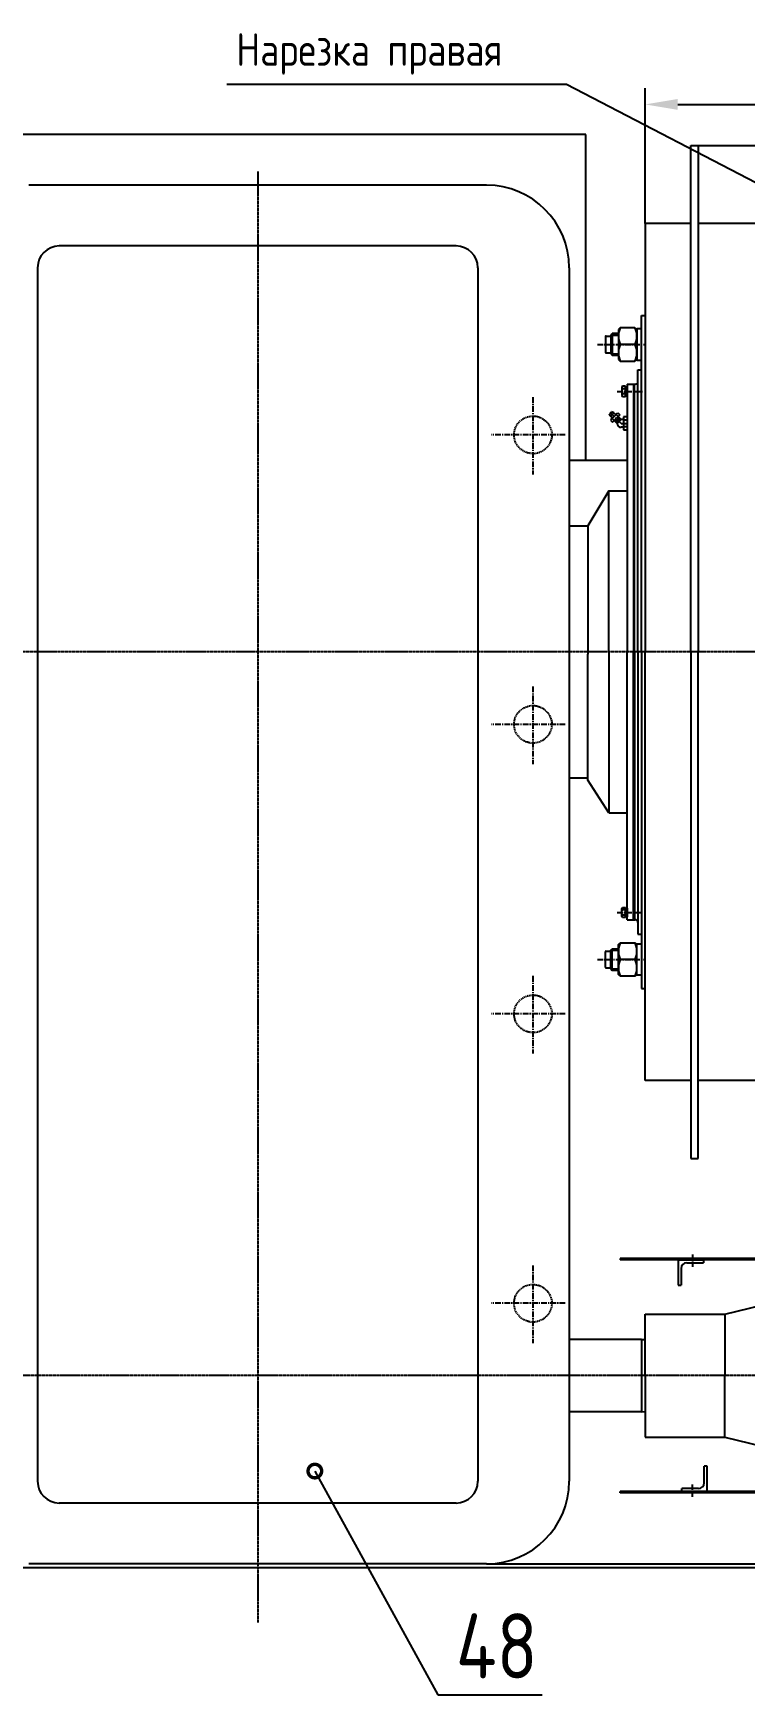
# Model space of a CAD drawing. Header units: millimetres. Extents: x -25976 to -4798, y -663 to 15440.
# Drawn here: x -13651 to -12669, y 10875 to 13171 of the extents above; entities that cross this region are included whole.
import ezdxf

# ---------------------------------------------------------------- set-up
doc = ezdxf.new("R2010")
doc.units = ezdxf.units.MM
doc.header["$LTSCALE"] = 0.25
doc.linetypes.add('CENTER', pattern=[50.8, 31.75, -6.35, 6.35, -6.35])
doc.linetypes.add('HIDDEN', pattern=[9.525, 6.35, -3.175])
for name, color, linetype in [('Cen', 5, 'CENTER'), ('Cont', 6, 'Continuous'), ('Dim', 7, 'Continuous'), ('Hide', 2, 'HIDDEN'), ('Red', 1, 'Continuous'), ('Text', 3, 'Continuous')]:
    doc.layers.add(name, color=color, linetype=linetype)
doc.styles.add('Style1', font='romans.shx', dxfattribs={"width": 0.8})
doc.dimstyles.new('LIN15', dxfattribs={"dimscale": 15, "dimtxt": 3, "dimasz": 3, "dimexe": 1.5, "dimexo": 0, "dimgap": 1.5, "dimtad": 1, "dimdec": 0, "dimzin": 13, "dimdsep": 46, "dimtxsty": 'Style1', "dimcen": 0, "dimclrt": 3, "dimadec": 0, "dimazin": 0, "dimtfac": 1, "dimtdec": 0, "dimtmove": 0, "dimatfit": 3, "dimfxl": 1, "dimtolj": 1, "dimtzin": 13, "dimarcsym": 0})
doc.dimstyles.new('Poz15', dxfattribs={"dimscale": 15, "dimtxt": 6, "dimasz": 2.5, "dimexe": 1.25, "dimexo": 0, "dimgap": 1.5, "dimtad": 2, "dimtoh": 1, "dimtxsty": 'Style1', "dimblk": 'DOTSMALL', "dimcen": 2.5, "dimclrt": 6, "dimadec": 0, "dimazin": 0, "dimtfac": 1, "dimtmove": 0, "dimatfit": 3, "dimldrblk": 'DOTSMALL', "dimfxl": 1, "dimarcsym": 0})

# ---------------------------------------------------------------- blocks, each defined once
blk = doc.blocks.new('80350100000500100000112982')
at = {"ltscale": 0.0186}
for p, q in [((-6.5, 7.1), (-7.3, 5.7)), ((-7.3, 5.7), (-7.3, -5.7)), ((-6.5, 3.5), (-7.3, 4.9)), ((-2, 7.1), (-6.5, 7.1)), ((-2, 3.5), (-6.5, 3.5)), ((-2, -7.1), (-2, 7.1)), ((-2, 6.1), (-2, -6.1)), ((0, 6.1), (-2, 6.1)), ((-2, 0), (0, 0.7)), ((0, 0), (-2, -0.7)), ((0, -6.1), (0, 6.1)), ((-6.5, -3.5), (-7.3, -4.9)), ((-7.3, -5.7), (-6.5, -7.1)), ((-2, -3.5), (-6.5, -3.5)), ((-6.5, -7.1), (-2, -7.1)), ((-2, -6.1), (0, -6.1))]:
    blk.add_line(p, q, dxfattribs=at)
blk.add_arc((1.1, 0), 8.44, 155.1221, 204.8779, dxfattribs=at)
blk = doc.blocks.new('*D201')
at = {"layer": 'Dim', "color": 0, "lineweight": -2, "transparency": 16777216}
for p, q in [((-12806.3, 12908.3), (-12806.3, 13095.4)), ((-12106.3, 12908.3), (-12106.3, 13095.4)), ((-12761.3, 13072.9), (-12151.3, 13072.9))]:
    blk.add_line(p, q, dxfattribs=at)
at = {"layer": 'Dim', "color": 0, "transparency": 16777216}
for points in [[(-12761.3, 13080.4), (-12761.3, 13065.4), (-12806.3, 13072.9)], [(-12151.3, 13080.4), (-12151.3, 13065.4), (-12106.3, 13072.9)]]:
    blk.add_solid(points, dxfattribs=at)
at = {"layer": 'Dim', "color": 3, "transparency": 16777216, "insert": (-12427.2, 13117.9), "char_height": 45, "attachment_point": 5, "style": 'Style1'}
blk.add_mtext('\\A1;700', dxfattribs=at)
blk = doc.blocks.new('_DotSmall')
at = {"color": 0, "linetype": 'ByBlock', "const_width": 0.5}
blk.add_lwpolyline([(-0.0625, 0, 1), (0.0625, 0, 1)], format="xyb", close=True, dxfattribs=at)
blk = doc.blocks.new('*D219')
at = {"layer": 'Dim', "color": 0, "lineweight": -2, "transparency": 16777216}
for p, q in [((-12733.3, 13016.3), (-11179.9, 13016.3)), ((-11202.4, 11101.3), (-11202.4, 12971.3)), ((-13025.3, 11056.3), (-11179.9, 11056.3))]:
    blk.add_line(p, q, dxfattribs=at)
at = {"layer": 'Dim', "color": 0, "transparency": 16777216}
for points in [[(-11209.9, 12971.3), (-11194.9, 12971.3), (-11202.4, 13016.3)], [(-11209.9, 11101.3), (-11194.9, 11101.3), (-11202.4, 11056.3)]]:
    blk.add_solid(points, dxfattribs=at)
at = {"layer": 'Dim', "color": 3, "transparency": 16777216, "insert": (-11247.4, 12036.3), "char_height": 45, "attachment_point": 5, "rotation": 90, "style": 'Style1'}
blk.add_mtext('\\A1;1960', dxfattribs=at)

msp = doc.modelspace()

# ---------------------------------------------------------------- linework, layer by layer
at = {"layer": 'Cen', "ltscale": 0.2}
for p, q in [((-13341.27152, 12980.35588), (-13341.27152, 10975.12226)), ((-12562.15558, 12316.26959), (-16556.63972, 12316.26959)), ((-11697.27629, 11316.26959), (-16707.17236, 11316.26959))]:
    msp.add_line(p, q, dxfattribs=at)
at = {"layer": 'Cen'}
for p, q in [((-12872.33269, 12741.26959), (-12806.26551, 12741.26959)), ((-12845.18789, 12676.26959), (-12809.85018, 12676.26959)), ((-12961.27152, 12668.6065), (-12961.27152, 12561.29697)), ((-12839.53318, 12632.0491), (-12855.0276, 12647.64054)), ((-12916.63698, 12616.26959), (-13018.58385, 12616.26959)), ((-12961.27152, 12268.6065), (-12961.27152, 12161.29697)), ((-12916.63698, 12216.26959), (-13018.58385, 12216.26959)), ((-12845.18789, 11956.26628), (-12809.85018, 11956.26628)), ((-12872.33269, 11891.26628), (-12806.26551, 11891.26628)), ((-12961.27152, 11868.6065), (-12961.27152, 11761.29697)), ((-12916.63698, 11816.26959), (-13018.58385, 11816.26959)), ((-12740.8363, 11483.7501), (-12740.8363, 11466.79685)), ((-12961.27152, 11468.6065), (-12961.27152, 11361.29697)), ((-12916.63698, 11416.26959), (-13018.58385, 11416.26959)), ((-12740.8363, 11148.78909), (-12740.8363, 11165.74234))]:
    msp.add_line(p, q, dxfattribs=at)
at = {"layer": 'Cen', "ltscale": 50}
msp.add_line((-12839.53318, 12632.0491), (-12831.27158, 12632.0491), dxfattribs=at)
at = {"layer": 'Cont'}
for p, q in [((-12743.32885, 12316.26794), (-12743.32885, 13016.26591)), ((-12743.32885, 13016.26591), (-12733.32885, 13016.26591)), ((-12733.32885, 13016.26591), (-12733.33242, 12316.26794)), ((-13025.27152, 12961.26959), (-13657.27152, 12961.26959)), ((-12743.32885, 12908.26614), (-12806.27158, 12908.2663)), ((-12806.27158, 12908.26591), (-12806.25008, 12316.26794)), ((-12106.27184, 12908.26651), (-12733.3294, 12908.2646)), ((-13067.27152, 12877.26959), (-13615.27152, 12877.26959)), ((-13645.27152, 12847.26959), (-13645.27152, 11170.26959)), ((-13037.27152, 12847.26959), (-13037.27152, 11170.26959)), ((-12911.27152, 12847.26959), (-12911.27152, 11170.26959)), ((-12811.27158, 12781.26959), (-12806.26697, 12781.26959)), ((-12811.27158, 12316.26794), (-12811.27158, 12781.26959)), ((-12853.77156, 12754.26959), (-12851.77156, 12756.26959)), ((-12853.77156, 12728.26959), (-12851.77156, 12726.26959)), ((-12816.27158, 12706.26959), (-12811.27158, 12706.26959)), ((-12816.27158, 12316.26794), (-12816.27158, 12706.26959)), ((-12831.27158, 12686.26959), (-12831.27158, 12316.26794)), ((-12831.27158, 12686.26959), (-12820.27158, 12686.26959)), ((-12831.27158, 12686.26959), (-12820.27158, 12686.26959)), ((-12822.27158, 12686.26959), (-12822.27158, 12676.26959)), ((-12822.27158, 12676.26959), (-12822.27158, 12316.26794)), ((-12821.27158, 12676.26959), (-12821.27158, 12686.26959)), ((-12821.27158, 12316.26794), (-12821.27158, 12676.26959)), ((-12854.10894, 12646.75207), (-12855.52316, 12645.33786)), ((-12854.35643, 12642.26195), (-12855.52316, 12645.33786)), ((-12854.35643, 12642.26195), (-12852.02622, 12644.59216)), ((-12854.17207, 12646.68894), (-12852.75786, 12648.10316)), ((-12849.22233, 12641.7392), (-12854.17207, 12636.78945)), ((-12854.17207, 12636.78945), (-12851.34365, 12633.96102)), ((-12849.68195, 12646.93643), (-12852.75786, 12648.10316)), ((-12852.05075, 12644.56762), (-12852.00974, 12644.60863)), ((-12851.98762, 12644.63075), (-12852.02863, 12644.58974)), ((-12849.68195, 12646.93643), (-12852.01216, 12644.60622)), ((-12851.86738, 12639.09414), (-12849.03895, 12636.26571)), ((-12851.34365, 12633.96102), (-12846.3939, 12638.91077)), ((-12849.22233, 12641.7392), (-12844.27258, 12646.68894)), ((-12845.17638, 12632.19325), (-12849.1439, 12636.16077)), ((-12842.56254, 12640.57941), (-12848.06254, 12635.07941)), ((-12843.98038, 12633.38926), (-12846.86653, 12636.27541)), ((-12846.57727, 12644.38425), (-12843.74884, 12641.55582)), ((-12841.44415, 12643.86052), (-12846.3939, 12638.91077)), ((-12845.17638, 12632.19325), (-12842.42638, 12634.94325)), ((-12844.27258, 12646.68894), (-12841.44415, 12643.86052)), ((-12840.898, 12636.47163), (-12843.78416, 12639.35779)), ((-12839.67638, 12637.69325), (-12843.6439, 12641.66077)), ((-12842.42638, 12634.94325), (-12839.67638, 12637.69325)), ((-12842.42638, 12634.94325), (-12842.42638, 12634.94325)), ((-12836.27158, 12637.69325), (-12839.67638, 12637.69325)), ((-12836.27158, 12641.19325), (-12836.27158, 12623.19325)), ((-12831.27158, 12641.19325), (-12836.27158, 12641.19325)), ((-12836.27158, 12637.19325), (-12831.27158, 12637.19325)), ((-12836.27158, 12626.69325), (-12839.67638, 12626.69325)), ((-12831.27158, 12627.19325), (-12836.27158, 12627.19325)), ((-12836.27158, 12623.19325), (-12831.27158, 12623.19325)), ((-12856.27152, 12538.76959), (-12885.5349, 12490.39751)), ((-12856.27152, 12538.76959), (-12831.27158, 12538.76959)), ((-12856.27152, 12316.26794), (-12856.27152, 12538.76959)), ((-12911.27152, 12490.39751), (-12885.5349, 12490.39751)), ((-12885.5349, 12490.39751), (-12885.5349, 12313.33525)), ((-12885.5349, 12139.20734), (-12885.5349, 12313.33525)), ((-12856.27152, 12316.26794), (-12856.27152, 12093.76628)), ((-12831.27158, 11946.26628), (-12831.27158, 12316.26794)), ((-12822.27158, 11956.26628), (-12822.27158, 12316.26794)), ((-12821.27158, 12316.26794), (-12821.27158, 11956.26628)), ((-12816.27158, 12316.26794), (-12816.27158, 11926.26628)), ((-12811.27158, 12316.26794), (-12811.27158, 11851.26628)), ((-12806.27158, 11724.26997), (-12806.25008, 12316.26794)), ((-12743.32885, 12316.26794), (-12743.32885, 11616.26591)), ((-12733.32885, 11616.26591), (-12733.33242, 12316.26794)), ((-12911.27152, 12142.14168), (-12885.5349, 12142.14168)), ((-12856.27152, 12093.76959), (-12885.5349, 12139.20734)), ((-12856.27152, 12093.76628), (-12831.27158, 12093.76628)), ((-12831.27158, 11946.26628), (-12820.27158, 11946.26628)), ((-12831.27158, 11946.26628), (-12820.27158, 11946.26628)), ((-12822.27158, 11946.26628), (-12822.27158, 11956.26628)), ((-12821.27158, 11956.26628), (-12821.27158, 11946.26628)), ((-12816.27158, 11926.26628), (-12811.27158, 11926.26628)), ((-12853.77156, 11904.26628), (-12851.77156, 11906.26628)), ((-12853.77156, 11878.26628), (-12851.77156, 11876.26628)), ((-12811.27158, 11851.26628), (-12806.26697, 11851.26628)), ((-12743.32885, 11724.26565), (-12806.27158, 11724.26552)), ((-12106.27184, 11724.26703), (-12733.3294, 11724.26568)), ((-12743.32885, 11616.26591), (-12733.32885, 11616.26591)), ((-12040.83609, 11478.26959), (-12840.83609, 11478.26959)), ((-12840.83609, 11478.26959), (-12840.83609, 11476.26959)), ((-12040.83609, 11476.26959), (-12840.83609, 11476.26959)), ((-12760.8363, 11476.26959), (-12760.8363, 11441.26959)), ((-12760.8363, 11476.26959), (-12725.8363, 11476.26959)), ((-12756.8363, 11464.26959), (-12756.8363, 11441.26959)), ((-12748.8363, 11472.26959), (-12725.8363, 11472.26959)), ((-12725.8363, 11476.26959), (-12725.8363, 11472.26959)), ((-12760.8363, 11441.26959), (-12756.8363, 11441.26959)), ((-12696.27152, 11401.26959), (-12626.27152, 11418.26959)), ((-12806.27152, 11316.26959), (-12806.27152, 11401.26959)), ((-12806.27152, 11401.26959), (-12696.27152, 11401.26959)), ((-12696.27152, 11401.26959), (-12696.27152, 11316.26959)), ((-12811.27152, 11366.27087), (-12911.27152, 11366.27087)), ((-12811.27152, 11366.27087), (-12911.27152, 11366.27087)), ((-12811.27152, 11366.27087), (-12811.27152, 11266.26832)), ((-12811.27152, 11366.27087), (-12811.27152, 11266.26832)), ((-12811.27152, 11366.26959), (-12806.27152, 11366.01959)), ((-12806.27152, 11316.26959), (-12806.27152, 11231.26959)), ((-12696.27152, 11231.26959), (-12696.27152, 11316.26959)), ((-12811.27152, 11266.26832), (-12911.27152, 11266.26832)), ((-12811.27152, 11266.26832), (-12911.27152, 11266.26832)), ((-12811.27152, 11266.26959), (-12806.27152, 11266.51959)), ((-12806.27152, 11231.26959), (-12696.27152, 11231.26959)), ((-12696.27152, 11231.26959), (-12626.27152, 11214.26959)), ((-12724.8363, 11168.26959), (-12724.8363, 11191.26959)), ((-12720.8363, 11191.26959), (-12724.8363, 11191.26959)), ((-12720.8363, 11156.26959), (-12720.8363, 11191.26959)), ((-12732.8363, 11160.26959), (-12755.8363, 11160.26959)), ((-12755.8363, 11156.26959), (-12755.8363, 11160.26959)), ((-13067.27152, 11140.26959), (-13615.27152, 11140.26959)), ((-12040.83609, 11156.26959), (-12840.8363, 11156.26959)), ((-12840.8363, 11154.26959), (-12840.8363, 11156.26959)), ((-12040.83609, 11154.26959), (-12840.8363, 11154.26959)), ((-12720.8363, 11156.26959), (-12755.8363, 11156.26959)), ((-13025.27152, 11056.26959), (-13657.27152, 11056.26959))]:
    msp.add_line(p, q, dxfattribs=at)
at = {"layer": 'Cont', "linetype": 'Continuous'}
for p, q in [((-12861.27156, 12751.76959), (-12861.27156, 12730.76959)), ((-12853.77156, 12754.26959), (-12853.77156, 12728.26959)), ((-12843.37158, 12756.26959), (-12851.77156, 12756.26959)), ((-12851.77156, 12756.26959), (-12851.77156, 12726.26959)), ((-12840.62916, 12764.26959), (-12843.37158, 12761.96959)), ((-12843.37158, 12761.96959), (-12843.37158, 12720.56959)), ((-12820.51399, 12764.26959), (-12840.62916, 12764.26959)), ((-12817.77158, 12761.96959), (-12820.51399, 12764.26959)), ((-12817.77158, 12763.01959), (-12817.77158, 12719.51959)), ((-12811.27158, 12763.01959), (-12817.77158, 12763.01959)), ((-12817.77158, 12761.96959), (-12817.77158, 12720.56959)), ((-12851.77156, 12726.26959), (-12843.37158, 12726.26959)), ((-12843.37158, 12720.56959), (-12840.62916, 12718.26959)), ((-12820.51399, 12741.26959), (-12840.62916, 12741.26959)), ((-12820.51399, 12718.26959), (-12817.77158, 12720.56959)), ((-12840.62916, 12718.26959), (-12820.51399, 12718.26959)), ((-12817.77158, 12719.51959), (-12811.27158, 12719.51959)), ((-12861.27156, 11880.76628), (-12861.27156, 11901.76628)), ((-12853.77156, 11878.26628), (-12853.77156, 11904.26628)), ((-12851.77156, 11906.26628), (-12843.37158, 11906.26628)), ((-12851.77156, 11876.26628), (-12851.77156, 11906.26628)), ((-12843.37158, 11911.96628), (-12840.62916, 11914.26628)), ((-12843.37158, 11870.56628), (-12843.37158, 11911.96628)), ((-12840.62916, 11914.26628), (-12820.51399, 11914.26628)), ((-12820.51399, 11914.26628), (-12817.77158, 11911.96628)), ((-12817.77158, 11913.01628), (-12811.27158, 11913.01628)), ((-12817.77158, 11869.51628), (-12817.77158, 11913.01628)), ((-12817.77158, 11870.56628), (-12817.77158, 11911.96628)), ((-12843.37158, 11876.26628), (-12851.77156, 11876.26628)), ((-12840.62916, 11868.26628), (-12843.37158, 11870.56628)), ((-12820.51399, 11891.26628), (-12840.62916, 11891.26628)), ((-12817.77158, 11870.56628), (-12820.51399, 11868.26628)), ((-12820.51399, 11868.26628), (-12840.62916, 11868.26628)), ((-12811.27158, 11869.51628), (-12817.77158, 11869.51628))]:
    msp.add_line(p, q, dxfattribs=at)
at = {"layer": 'Cont', "linetype": 'CENTER'}
for p, q in [((-12860.27156, 12752.76959), (-12854.77156, 12752.76959)), ((-12860.27156, 12729.76959), (-12854.77156, 12729.76959)), ((-12860.27156, 11902.76628), (-12854.77156, 11902.76628)), ((-12860.27156, 11879.76628), (-12854.77156, 11879.76628))]:
    msp.add_line(p, q, dxfattribs=at)
at = {"layer": 'Cont', "color": 1, "linetype": 'Continuous'}
for p, q in [((-12853.77156, 12754.26959), (-12843.37158, 12754.26959)), ((-12853.77156, 12728.26959), (-12843.37158, 12728.26959)), ((-12853.77156, 11904.26628), (-12843.37158, 11904.26628)), ((-12853.77156, 11878.26628), (-12843.37158, 11878.26628))]:
    msp.add_line(p, q, dxfattribs=at)
at = {"layer": 'Cont'}
for centre, radius, start, end in [((-13025.27152, 12847.26959), 114, 0, 90), ((-13615.27152, 12847.26959), 30, 90, 180), ((-13067.27152, 12847.26959), 30, 0, 90), ((-12860.27156, 12751.76959), 1, 90, 180), ((-12854.77156, 12753.76959), 1, 270, 0), ((-12860.27156, 12730.76959), 1, 180, 270), ((-12854.77156, 12728.76959), 1, 0, 90), ((-12820.27158, 12690.26959), 4, 270, 0), ((-12853.45349, 12646.06198), 1.25, 94.56611685, 175.43388315), ((-12854.90865, 12639.72045), 2.6008, 311.7827668, 77.74111739), ((-12847.14045, 12647.48866), 2.6008, 192.25888261, 318.2172332), ((-12839.67638, 12632.19325), 5.5, 180, 270), ((-12820.27158, 11942.26628), 4, 0, 90), ((-12860.27156, 11901.76628), 1, 90, 180), ((-12854.77156, 11903.76628), 1, 270, 0), ((-12860.27156, 11880.76628), 1, 180, 270), ((-12854.77156, 11878.76628), 1, 0, 90), ((-12748.8363, 11464.26959), 8, 90, 180), ((-13615.27152, 11170.26959), 30, 180, 270), ((-13067.27152, 11170.26959), 30, 270, 0), ((-13025.27152, 11170.26959), 114, 270, 0), ((-12732.8363, 11168.26959), 8, 270, 0)]:
    msp.add_arc(centre, radius, start, end, dxfattribs=at)
at = {"layer": 'Cont', "linetype": 'Continuous'}
for centre, start, end in [((-12817.8884, 12752.76959), 153.1742845, 206.8257155), ((-12843.25476, 12752.76959), 333.1742845, 26.8257155), ((-12817.8884, 12729.76959), 153.1742845, 206.8257155), ((-12843.25476, 12729.76959), 333.1742845, 26.8257155), ((-12817.8884, 11902.76628), 153.1742845, 206.8257155), ((-12843.25476, 11902.76628), 333.1742845, 26.8257155), ((-12817.8884, 11879.76628), 153.1742845, 206.8257155), ((-12843.25476, 11879.76628), 333.1742845, 26.8257155)]:
    msp.add_arc(centre, 25.48318, start, end, dxfattribs=at)
at = {"layer": 'Hide'}
for centre in [(-12961.27152, 12616.26959), (-12961.27152, 12216.26959), (-12961.27152, 11816.26959), (-12961.27152, 11416.26959)]:
    msp.add_circle(centre, 26, dxfattribs=at)
at = {"layer": 'Red'}
for p, q in [((-12888.27152, 13031.26959), (-13798.27152, 13031.26959)), ((-12888.27152, 12581.26959), (-12888.27152, 13031.26959)), ((-12911.27152, 12581.26959), (-12831.27158, 12581.26959)), ((-17328.27152, 11051.26959), (-11628.27152, 11051.26959))]:
    msp.add_line(p, q, dxfattribs=at)

# ---------------------------------------------------------------- block references
at = {"layer": 'Cont', "ltscale": 0.0186}
msp.add_blockref('80350100000500100000112982', (-12831.27158, 12676.26959), dxfattribs=at)
at = {"layer": 'Cont', "ltscale": 0.0186, "xscale": -1, "rotation": 180}
msp.add_blockref('80350100000500100000112982', (-12831.27158, 11956.26628), dxfattribs=at)

# ---------------------------------------------------------------- texts
at = {"layer": 'Dim', "color": 6, "insert": (-13067.78106, 10897.80433), "char_height": 90, "width": 95.6128, "attachment_point": 7, "style": 'Style1'}
msp.add_mtext('48', dxfattribs=at)
at = {"layer": 'Text', "style": 'Style1', "width": 0.8}
msp.add_text('Нарезка правая', height=45, dxfattribs=at).set_placement((-13371.10904, 13126.24761))

# ---------------------------------------------------------------- dimensions: what is measured, and where the dimension line sits
at = {"layer": 'Dim'}
dim = msp.add_linear_dim(base=(-12106.27184, 13072.9295), p1=(-12806.27158, 12908.26591), p2=(-12106.27184, 12908.26651), dimstyle='LIN15', override={"dimzin": 8}, dxfattribs=at)
dim.commit()
dim.dimension.update_dxf_attribs({"geometry": '*D201', "text_midpoint": (-12427.17566, 13072.9295), "dimtype": 160})
dim = msp.add_linear_dim(base=(-11202.43321, 13016.26591), p1=(-13025.27152, 11056.26959), p2=(-12733.32885, 13016.26591), angle=90, dimstyle='LIN15', override={"dimzin": 8}, dxfattribs=at)
dim.commit()
dim.dimension.update_dxf_attribs({"geometry": '*D219', "text_midpoint": (-11247.43321, 12036.26775)})

# ---------------------------------------------------------------- leaders
msp.add_leader([(-12545.59531, 12908.26517), (-12915.15519, 13100.53797), (-13383.90305, 13100.53797)], dimstyle='LIN15', override={"dimgap": 1.5, "dimtad": 1}, dxfattribs=at)
at = {"layer": 'Dim', "annotation_type": 0, "has_hookline": 1, "hookline_direction": 0, "text_width": 119.11695}
msp.add_leader([(-13262.43706, 11184.40816), (-13092.78106, 10875.30433), (-13090.28106, 10875.30433)], dimstyle='Poz15', override={"dimgap": 1.5, "dimtad": 1}, dxfattribs=at)

doc.saveas('drawing.dxf')
